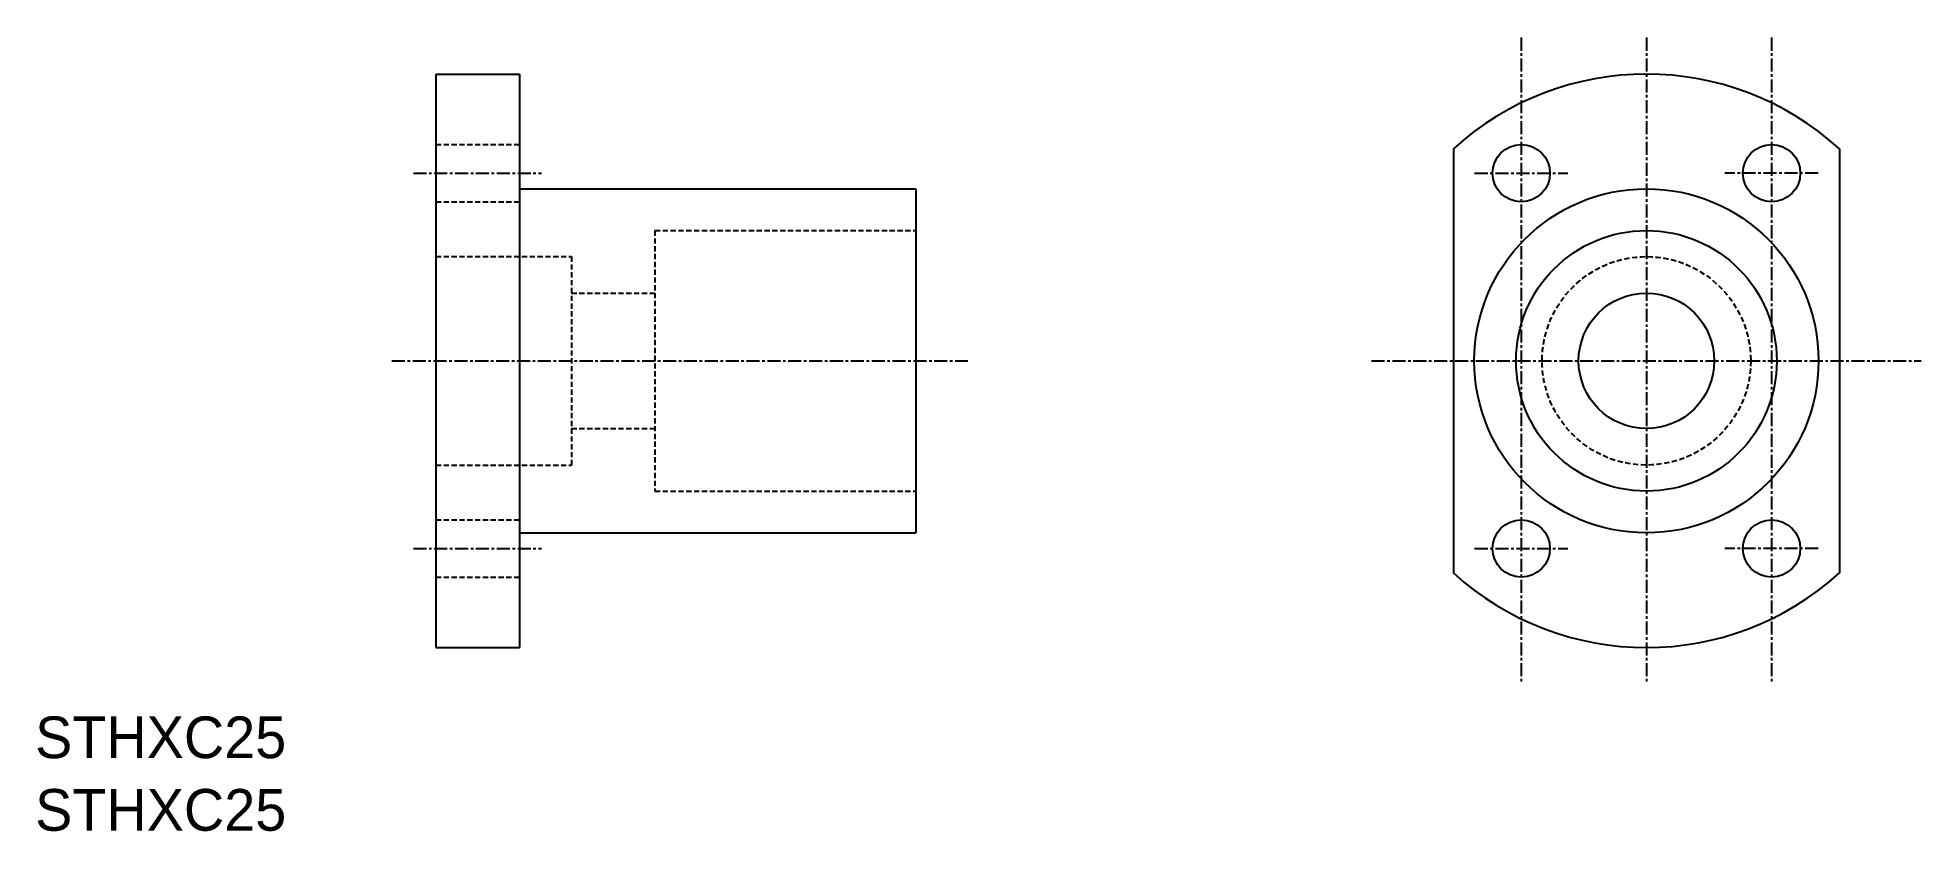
# Model space of a CAD drawing. Extents: x 69 to 250, y 98 to 174.
import ezdxf

# ---------------------------------------------------------------- set-up
doc = ezdxf.new("R2010")
doc.units = 0
doc.linetypes.add('CENTER', pattern=[2, 1.25, -0.25, 0.25, -0.25])
doc.linetypes.add('DASHED', pattern=[0.75, 0.5, -0.25])
doc.layers.get('0').update_dxf_attribs({"linetype": 'CONTINUOUS'})
doc.layers.add('CENTER', color=1, linetype='CENTER')

msp = doc.modelspace()

# ---------------------------------------------------------------- linework, layer by layer
at = {"color": 7, "linetype": 'CONTINUOUS'}
for p, q in [((107.5, 170.17), (107.5, 115.17)), ((107.5, 170.17), (115.5, 170.17)), ((115.5, 170.17), (115.5, 115.17)), ((205.05, 163.02), (205.05, 122.32)), ((242.05, 163.02), (242.05, 122.32)), ((115.5, 159.17), (153.5, 159.17)), ((153.5, 159.17), (153.5, 126.17)), ((107.5, 156.42), (107.5, 156.42)), ((107.5, 142.67), (107.5, 142.67)), ((115.5, 126.17), (153.5, 126.17)), ((107.5, 115.17), (115.5, 115.17))]:
    msp.add_line(p, q, dxfattribs=at)
at = {"color": 3, "linetype": 'DASHED'}
for p, q in [((107.5, 163.42), (115.5, 163.42)), ((107.5, 157.92), (115.5, 157.92)), ((128.5, 155.17), (128.5, 130.17)), ((128.5, 155.17), (153.5, 155.17)), ((107.5, 152.67), (120.5, 152.67)), ((120.5, 152.67), (120.5, 132.67)), ((120.5, 149.17), (128.5, 149.17)), ((120.5, 136.17), (128.5, 136.17)), ((107.5, 132.67), (120.5, 132.67)), ((128.5, 130.17), (153.5, 130.17)), ((107.5, 127.42), (115.5, 127.42)), ((107.5, 121.92), (115.5, 121.92))]:
    msp.add_line(p, q, dxfattribs=at)
at = {"color": 7, "linetype": 'CONTINUOUS'}
for centre, radius in [((211.55, 160.67), 2.75), ((235.55, 160.67), 2.75), ((223.55, 142.67), 16.5), ((223.55, 142.67), 12.5), ((223.55, 142.67), 6.5), ((211.55, 124.67), 2.75), ((235.55, 124.67), 2.75)]:
    msp.add_circle(centre, radius, dxfattribs=at)
at = {"color": 3, "linetype": 'DASHED'}
msp.add_circle((223.55, 142.67), 10, dxfattribs=at)
at = {"color": 7, "linetype": 'CONTINUOUS'}
for start, end in [(47.7221, 132.2779), (227.7221, 312.2779)]:
    msp.add_arc((223.55, 142.67), 27.5, start, end, dxfattribs=at)
at = {"layer": 'CENTER', "color": 1, "linetype": 'CENTER'}
for p, q in [((211.55, 173.67), (211.55, 111.67)), ((223.55, 173.67), (223.55, 111.67)), ((235.55, 173.67), (235.55, 111.67)), ((105.34, 160.67), (117.64, 160.67)), ((207.08, 160.67), (216.02, 160.67)), ((240.02, 160.67), (231.08, 160.67)), ((103.28, 142.67), (158.5, 142.67)), ((197.2, 142.67), (249.9, 142.67)), ((105.34, 124.67), (117.64, 124.67)), ((207.08, 124.67), (216.02, 124.67)), ((240.02, 124.67), (231.08, 124.67))]:
    msp.add_line(p, q, dxfattribs=at)

# ---------------------------------------------------------------- texts
at = {"color": 7, "linetype": 'CONTINUOUS'}
for p in [(69.08, 104.56), (69.08, 97.6)]:
    msp.add_text('STHXC25', height=4, dxfattribs=at).set_placement(p)

doc.saveas('drawing.dxf')
